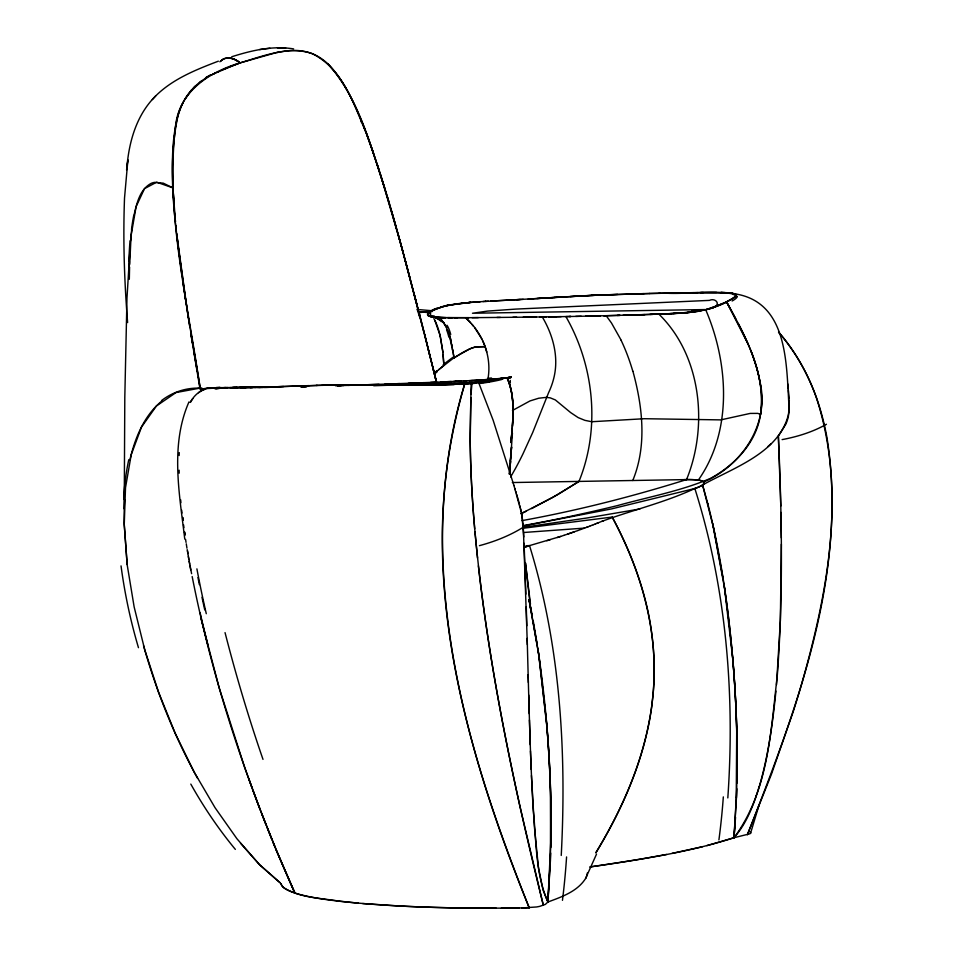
<?xml version="1.0" encoding="UTF-8"?>
<svg xmlns="http://www.w3.org/2000/svg" width="956" height="956" viewBox="0 0 956 956"><rect width="100%" height="100%" fill="white"/><g stroke="black" fill="none" stroke-linecap="round" stroke-linejoin="round"><path stroke-width="1.43" d="M127.124 564.554L124.149 522.812L124.806 397.361L126.969 298.224L129.765 252.683M129.12 279.056L129.395 261.442M523.314 529.505L522.048 515.356M550.811 847.554C552.09 780.944 547.692 714.216 537.81 648.323M736.921 783.263C738.187 716.653 733.79 649.925 723.919 584.032M736.407 797.913L736.729 732.021A1060.025 855.871 70.9 0 0 733.073 662.114M550.668 853.039L547.908 902.01L545.362 904.388L539.925 906.3A15.655 2.82 -4.6 0 1 536.543 906.969L521.57 907.985M736.777 788.748L734.017 837.719L706.878 845.642M124.196 508.807L124.567 499.45M179.154 455.522L179.262 452.606M470.842 397.684L470.221 441.445A211.718 35.205 84.7 0 0 473.818 518.283L474.678 528.835M129.574 267.178L129.323 278.829M129.705 264.31L131.091 235.558L136.099 206.663L144.511 188.631L156.676 182.19L172.928 187.878L175.438 221.661M470.997 394.003L472.025 383.248M512.464 426.161C513.181 410.005 514.185 392.773 507.062 377.775L511.317 377.273L508.186 377.608M561.244 855.453C566.657 751.524 560.347 645.539 529.528 545.613L525.979 545.721M512.428 433.08L509.572 474.248M489.807 379.436L511.305 377.309L506.047 378.05L511.293 377.309L507.062 377.775C516.097 398.102 512.727 421.202 510.946 442.664C512.81 421.154 515.917 398.186 507.062 377.775L508.568 377.548M596.532 854.114L585.586 878.48C577.34 891.554 561.793 896.848 547.908 902.01L550.811 840.933L550.572 796.324A1060.025 852.238 71 0 0 546.844 726.417L539.041 656.294L529.062 599.794M539.112 870.844L543.008 889.917L547.908 902.01L550.441 860.245L550.584 792.44A1050.859 846.669 70.9 0 0 546.509 721.828L538.407 652.291L529.11 600.129M727.815 797.925C735.045 694.02 726.333 588.095 694.833 488.504A54.337 8.186 -7.1 0 0 703.198 484.489M735.534 817.284L734.017 837.719C687.185 852.872 638.178 859.671 589.661 866.996M130.53 241.067L131.689 229.548M776.535 684.663L780.359 620.719L781.363 544.239M126.574 170.001L127.913 159.843L124.519 198.047C122.966 239.562 124.316 281.172 127.614 322.578M775.949 691.057C772.687 723.214 768.373 755.467 759.267 786.549M511.042 441.218L511.938 432.901M126.873 167.623C128.785 144.26 135.035 120.348 150.212 101.922C167.599 80.997 193.602 70.613 218.362 61.172M487.799 379.783C492.221 356.851 482.78 332.963 465.512 317.715L478.275 317.607M652.064 704.058C645.312 757.164 623.491 807.151 596.006 852.656M133.948 215.423C136.684 203.783 139.588 189.635 151.012 183.433A21.964 17.686 70.8 0 1 154.561 182.369L163.273 183.158L172.928 187.866L174.327 209.268M129.885 459.908C134.987 438.003 144.033 415.609 161.851 400.982M750.58 833.19L758.897 805.526M756.316 795.822C751.165 810.819 744.64 825.745 734.017 837.719L749.851 833.787A15.714 2.832 -4.6 0 0 750.735 832.807L749.994 831.899M531.62 508.604L558.185 494.324L578.989 481.418C600.547 428.384 594.19 365.885 565.88 316.567L581.248 316.293M632.764 480.51C647.128 445.807 642.587 406.527 632.896 371.227M183.182 102.376L181.736 105.411C186.599 94.154 195.084 84.594 205.612 78.32M188.977 401.914C170.001 444.982 179.465 494.001 184.759 539.088M238.331 387.562L209.723 387.789L204.668 388.865M510.659 476.96L515.284 468.775A72.68 13.217 -64.7 0 0 522.944 453.933L532.659 432.614L548.613 392.629A127.052 89.35 -8.5 0 0 553.787 378.158C559.081 357.233 553.094 335.102 542.279 316.938M184.723 99.508L191.594 89.9M595.779 852.776C625.869 803.446 648.789 748.381 653.426 690.292C658.242 629.92 640.687 569.836 612.187 517.065L524.258 528.118M208.767 387.969L204.333 388.734L204.919 388.901M204.429 388.495L204.321 388.686A11.866 0.908 -5.5 0 0 205.397 388.913M684.185 479.637L688.559 479.577A26.457 3.991 -7.1 0 1 689.635 479.577A48.72 7.349 -7.1 0 1 692.395 479.637A30.245 4.565 -7.1 0 1 693.506 479.685A42.255 6.369 -7.1 0 1 695.908 479.84A32.647 4.923 -7.1 0 1 696.386 479.888L697.294 479.984A26.35 3.967 -7.1 0 1 698.31 480.115C732.822 431.072 728.532 362.898 705.731 309.804A27.855 7.027 -16.3 0 1 703.365 310.318M708.085 504.72L702.588 484.955C734.722 467.054 782.128 451.949 789.274 410.506C786.107 368.096 789.955 302.466 735.033 293.862L736.156 294.783L735.965 295.966L731.89 299.144L721.23 304.426L710.404 308.477A20.16 4.374 -16.1 0 1 705.755 309.744L681.401 313.042M712.578 523.398L724.517 588.012L732.619 657.549A1050.859 846.669 70.9 0 1 736.694 728.149L736.55 795.966L734.017 837.719C768.6 791.425 770.883 730.265 777.336 674.96C783.263 595.48 781.9 515.654 778.363 436.091L785.82 424.237A42.028 41.658 68.2 0 0 788.473 415.98L789.321 400.11M152.351 99.579L155.744 95.851M193.471 87.88L195.394 86.004M703.174 484.489C706.496 481.035 699.195 480.043 696.984 479.948A39.435 5.939 -7.1 0 0 686.539 479.589L512.332 482.541M219.868 61.805L220.848 60.849M767.644 446.775L770.751 444.038M431.873 311.764C429.961 310.915 425.922 314.201 428.431 315.898M430.762 314.022L428.658 312.588L427.511 314.357L428.133 315.683M438.804 369.637L440.047 368.61M440.931 367.881L436.534 371.49L437.346 370.844M440.489 368.239L452.427 358.942A56.631 22.466 -37.4 0 1 454.064 357.735L469.91 348.832A31.99 12.978 -37.6 0 1 475.873 346.909L485.146 346.646L486.771 352.011M441.397 367.486L443.369 365.885M220.872 60.837L223.083 59.26M435.661 372.183L434.251 373.115L436.426 382.03M199.374 82.622L201.417 81.093M435.135 372.565L434.251 373.139L436.593 382.723M714.347 307.223C720.943 303.733 715.112 297.603 709.412 300.387L515.846 309.087L487.524 311.094L472.479 313.245L705.528 309.565M512.452 410.506L530.006 400.934L538.682 398.234L546.175 397.373L550.238 397.851L555.317 399.919L570.624 412.562L578.177 417.605L584.893 420.353L591.716 421.727L644.463 418.716L720.8 419.887L750.173 413.422L757.905 413.386L760.51 414.474C756.316 442.783 734.829 465.142 710.499 478.382C680.875 491.073 648.527 496.941 617.468 505.593C586.195 513.229 554.695 519.992 522.992 525.621M220.693 61.041C226.357 55.615 234.829 58.328 240.087 62.893L277.288 52.353M578.989 481.418L552.676 497.479L521.199 513.587M723.047 578.488L713.774 528.728L702.588 484.955A50.059 7.54 -7.1 0 0 703.831 481.932C742.453 465.297 770.237 423.317 759.769 380.835C755.981 360.615 747.628 341.591 738.199 323.415M431.335 310.784L446.261 305.502L470.734 302.335L451.614 304.665M200.593 390L200.258 388.076L204.034 388.925M210.906 75.285L215.208 73.122M726.656 301.905L733.336 298.26L736.168 295.559L735.355 293.958L732.272 293.145M725.628 302.407L734.77 297.161L736.012 294.544C713.128 289.417 688.511 294.556 665.161 293.157M213.045 74.174L231.436 66.227M223.095 59.26C228.783 55.866 235.535 59.093 240.135 62.857L245.549 61.244M748.369 344.674L726.608 301.941L710.451 308.477M750.747 350.41C758.562 370.593 764.107 392.749 760.51 414.474C766.365 373.88 745.441 336.261 726.608 301.941C703.09 314.572 675.701 313.198 649.877 314.44M520.853 513.766L526.242 511.221M724.648 302.885L705.731 309.804L686.886 312.66M217.359 72.106L218.434 71.616M190.973 334.469L199.9 388.303L204.68 388.961A51.552 9.309 -4.6 0 0 205.17 388.996M713.546 307.653L711.527 308.441M200.198 388.088L201.596 388.71M702.588 484.955A54.552 8.222 -7.1 0 1 694.821 488.504C664.946 502.474 632.693 510.002 601.945 521.331M223.31 69.513L228.185 67.517M442.174 306.589L429.543 311.871L427.535 314.835L430.523 316.663A30.162 5.867 -7.6 0 0 432.984 317.105L446.129 317.655M603.571 520.662L595.098 524.067M436.713 308.262L434.359 309.218L448.34 305.215M596.675 523.446L598.408 522.753M593.389 524.736L594.955 524.127M240.087 62.893C209.926 71.688 179.274 91.406 175.617 125.475C165.101 212.77 187.364 299.993 199.768 385.961L200.306 388.853M591.68 525.406L593.222 524.796M228.735 67.326L240.135 62.857L231.961 66.024M589.96 526.063L591.501 525.465M589.768 526.135L586.53 527.365M588.036 526.792L584.821 527.999M581.379 529.265L584.582 528.094L523.601 532.504M577.95 530.52L581.164 529.349M577.735 530.592L567.613 534.117M574.317 531.811L564.171 535.276M564.016 535.324L557.264 537.523M419.959 316.328L418.979 312.504L424.99 312.098L418.979 312.504L416.959 309.326M422.707 326.605L419.051 312.504L420.951 312.194M560.586 536.459L529.528 545.613A54.552 8.222 -7.1 0 1 524.438 547.202M246.254 61.029C251.548 59.368 256.817 57.623 262.159 56.129C278.387 51.481 295.834 47.896 312.23 53.656C342.738 68.653 353.756 104.192 366.279 133.243C394.661 212.292 414.008 294.173 434.849 375.421L436.737 383.296M546.808 540.749L550.262 539.71M231.746 56.763C251.595 50.441 272.735 45.458 293.635 48.911M694.833 488.504L611.577 508.891L523.004 526.063M705.731 309.804L707.189 309.421A16.981 3.752 -16.1 0 0 710.368 308.382M442.21 306.625L458.199 303.649M702.397 846.753L672.176 853.35M445.221 305.896L451.591 304.629M666.571 854.449L642.552 858.799A422.409 76.253 -4.6 0 1 590.593 866.853M476.506 346.765L485.17 346.634L482.768 340.826M200.258 388.076L176.024 392.558L156.414 405.977L141.488 427.105L131.211 454.745L125.511 487.703L124.244 524.808L127.208 564.936L134.151 606.952L144.738 649.769L158.588 692.287L175.271 733.467L194.271 772.269L215.016 807.665L236.885 838.687L259.196 864.343L280.096 882.723M522.167 520.59C577.771 510.492 632.621 496.475 686.539 479.601C708.42 426.029 701.525 355.68 658.875 314.13M639.899 508.974L587.092 517.973L523.601 527.27M494.873 379.89L496.654 379.58M500.908 378.827L507.015 377.775L487.178 381.181M492.77 380.261L495.662 379.747M503.035 378.457L504.445 378.206M493.045 380.213L459 384.36M491.145 380.536L464.676 383.965L435.231 385.113M698.346 311.309L694.486 311.871M509.237 377.668L511.317 377.273L510.635 377.309M485.11 381.504L478.598 382.448L493.129 420.198L513.97 485.588M454.913 304.151L461.473 303.243M508.903 377.704L508.018 377.823M259.614 49.545L269.986 48.254M509.166 377.465L509.99 377.369M461.509 303.279L478.251 301.785M471.153 383.344L470.173 433.008A211.061 35.109 84.7 0 0 473.626 515.893C484.322 647.571 511.591 777.264 543.331 905.296L519.933 806.434A1015.045 168.889 84.7 0 1 515.069 784.04C499.653 711.897 486.652 639.182 478.37 565.856M503.537 378.313L504.147 378.241M496.953 378.899L503.979 378.265M501.733 378.48L502.88 378.373M690.005 312.385L685.679 312.755M501.637 378.492L502.282 378.433M216.056 388.614L220.621 388.244M499.45 378.695L471.858 380.524M494.587 379.09L496.212 378.958M493.38 379.185L494.802 379.078M468.763 302.526L480.187 301.666L478.287 301.821M219.796 388.279L215.22 388.602M220.047 388.267L214.753 388.626M492.34 379.257L477.008 380.237M474.092 302.132L485.648 301.355L482.947 301.546M487.608 379.58L481.872 379.95M536.937 298.523L558.686 297.173M528.19 299.061L591.226 295.428L644.057 293.623M530.03 298.941L554.456 297.483M533.424 298.726L491.085 301.08M554.432 297.459L580.698 295.966M678.569 313.221L672.976 313.52M485.672 301.391L488.385 301.236M516.622 299.718L523.267 299.348M477.462 380.213L469.276 380.655M570.206 296.563L596.508 295.213L582.813 295.81M485.409 301.427L491.348 301.092M510.098 300.088L520.279 299.491M491.061 301.056L509.727 300.065M512.368 299.921L507.086 300.208L509.751 300.1M464.293 380.906L472.18 380.5M669.678 313.688L684.639 312.827L664.719 313.903M463.433 380.954L466.683 380.787L455.546 381.325M421.297 312.182L424.165 312.11M208.79 388.017L221.589 387.634M671.554 313.592L668.65 313.735M453.765 381.408L461.521 381.05M456.347 381.289L430.618 382.412M591.573 295.392L617.612 294.388M440.895 381.982L451.184 381.528M665.699 313.855L661.433 314.034M657.537 314.154L665.101 313.855M435.362 382.209L408.26 383.284M600.703 294.998L649.459 293.516M423.95 382.675L393.036 383.846M454.064 384.623L425.731 385.16M659.771 314.094L605.339 315.755M657.728 314.166L660.118 314.082M221.613 387.67L231.304 387.622M653.796 314.309L654.705 314.273M275.71 386.798L309.015 385.615M384.838 384.133L399.704 383.607M394.541 383.798L353.111 385.208M373.736 385.758L489.568 381.695M639.97 314.775L652.924 314.345M230.623 387.646L236.024 387.574M283.585 386.523L259.602 387.276M298.021 386.057L322.053 385.304M363.495 384.862L379.03 384.336M634.641 314.942L644.918 314.608M269.186 386.989L317.237 385.435M347.924 385.376L361.01 384.945M337.552 385.698L355.967 385.113M625.128 315.229L635.023 314.93L628.857 315.122M229.918 387.67L237.112 387.503M337.229 385.698L343.79 385.495M335.484 385.758L341.28 385.579M628.2 294.066L633.481 293.898M623.037 315.289L625.941 315.205M263.474 387.168L269.52 386.989M617.253 315.444L620.133 315.372L575.727 316.388M240.972 387.574L266.784 387.06M638.775 293.755L685.213 292.799M603.618 315.803L606.212 315.743L611.481 322.997L621.185 340.252M316.352 385.399L350.924 384.862M261.98 387.192L264.382 387.132M301.164 386.702L306.995 386.547M301.283 386.702L306.458 386.571L300.543 386.714M595.457 315.994L600.404 315.874M322.064 385.328L336.488 385.005M232.189 387.586L237.494 387.491M649.339 293.492L659.903 293.277M585.586 316.197L596.197 315.97M257.212 387.335L259.578 387.252L237.745 387.491M659.043 293.313L668.268 293.122M670.419 293.062L680.887 292.859M324.012 385.208L375.875 384.874M235.164 387.527L232.523 387.586L241.02 387.467M226.01 387.598L204.321 388.686A11.866 0.908 -5.5 0 0 205.349 388.877M252.444 387.431L254.81 387.347M686.109 292.775L698.262 292.572M553.811 316.771L570.804 316.484L569.382 316.508M217.012 387.742L219.306 387.706M250.066 387.467L252.42 387.395M278.925 387.168L273.081 387.264M692.801 292.667L732.631 293.205M539.901 316.974L556.057 316.723M548.541 316.842L561.16 316.651M278.698 387.168L263.868 387.371M274.814 387.228L276.176 387.216M700.772 292.536L703.317 292.5M526.17 317.141L546.223 316.878M236.013 387.515L236.861 387.503M245.345 387.539L276.798 387.204M408.893 385.113L464.676 383.965C411.343 559.033 462.812 744.031 529.242 907.865L501.279 908.176M699.732 292.56L716.606 292.44M512.906 317.296L526.565 317.141M523.231 317.177L536.4 317.01M270.703 387.288L259.196 387.407M245.334 387.503L240.673 387.586M265.481 387.347L270.548 387.288M519.012 908.021C459.322 908.558 399.477 907.662 340.073 901.329C321.479 898.043 300.722 898.126 284.159 887.969A139.552 25.191 -4.6 0 1 281.195 883.691M496.941 317.452L516.706 317.249M472.097 317.667L500.37 317.416M340.324 384.945L357.795 384.838M240.649 387.55L242.991 387.527M257.881 387.419L262.948 387.371M235.893 387.61L242.669 387.467M255.348 387.431L260.414 387.395M468.201 317.703L439.915 317.571L430.116 316.567M432.71 385.125L418.704 385.149M254.535 387.443L255.694 387.431M223.847 387.61L228.03 387.598M468.978 317.667L448.328 317.679L449.451 317.703M238.988 387.479L241.438 387.467M249.851 387.455L252.802 387.443M355.74 384.862L360.543 384.862M244.318 387.467L252.121 387.455M240.052 387.479L246.325 387.467M496.26 908.2L491.265 908.2A500.287 90.306 -4.6 0 1 399.751 906.001L362.635 903.551M355.728 384.85L366.805 384.838M241.832 387.467L245.142 387.467M454.626 317.727L457.47 317.739M365.347 384.85L410.22 385.101M423.627 385.16L404.006 385.077M423.843 312.11L429.196 312.254A52.042 9.333 -4.8 0 0 426.95 312.134L425.504 312.134M370.163 384.874L379.795 384.921M447.181 317.679L452.14 317.715M393.645 384.981L402.129 385.053M445.568 317.667L440.142 317.571M424.595 312.122L425.456 312.11M425.492 312.122L426.974 312.158M442.401 317.619L443.19 317.631M425.038 312.122L425.946 312.11M285.689 48.003L277.467 47.8M440.871 317.595L441.636 317.607M725.09 292.572L720.824 292.464L728.699 292.763M440.573 317.547L431.574 316.866M438.637 317.523L439.366 317.547M228.209 57.802L233.706 58.949L238.904 61.937M432.148 310.748L419.6 309.66M437.203 317.452L437.908 317.488M203.329 388.865L204.668 388.949A52.042 9.225 -4.8 0 0 205.146 388.961M203.724 388.877L204.883 388.973M436.51 317.404L435.159 317.296L441.911 320.69L446.787 327.37M203.759 388.901L201.023 388.638M202.935 388.841L201.895 388.745M358.428 903.181L331.863 900.325A257.917 46.557 -4.6 0 1 307.211 896.274L305.717 895.915A199.23 35.97 -4.6 0 1 296.719 893.609L294.914 893.035L293.229 889.522L276.32 850.386L258.694 805.968L244.736 767.668L219.199 687.914L200.641 617.086M361.057 121.759L362.205 122.488C385.101 181.353 400.516 242.776 416.661 303.733M280.144 882.878L259.901 865.061L240.458 843.168M441.612 320.439L444.48 323.475M703.819 481.955L702.493 481.119A41.514 6.262 -7.1 0 0 700.724 480.557L699.995 480.402A53.333 8.042 -7.1 0 0 698.31 480.115M465.512 317.715L470.495 322.746M277.3 52.508A279.499 176.848 -90 0 1 284.219 51.266C296.372 49.15 309.517 50.788 319.961 57.659A81.618 51.373 84.1 0 1 327.992 63.944C344.1 80.22 353.457 101.671 362.205 122.488M327.98 63.98C359.038 98.468 370.378 145.264 384.718 188.272M778.519 332.126L780.395 334.289M443.417 322.196L448.639 331.971L453.132 352.788M472.025 324.466L473.483 326.199M474.881 327.956L481.848 338.926M197.569 778.327C174.482 736.383 156.473 691.678 143.531 645.599M726.608 301.941L735.654 318.611M612.187 517.065C627.626 545.888 640.078 576.492 647.332 608.446A237.626 191.451 70.9 0 1 651.932 704.022M446.488 326.713L446.81 327.346M434.92 320.571L440.154 335.652L442.915 352.429M547.908 902.01C535.24 873.366 536.483 840.838 533.257 810.222C530.58 765.087 529.409 719.868 528.142 674.673M276.332 850.362L294.914 893.035C249.576 791.628 213.606 685.643 192.168 576.54M273.332 843.084L274.826 846.729M271.839 839.416L267.417 828.362M529.242 907.865C481.513 788.114 440.883 661.958 442.329 531.679A314.918 177.661 -87.4 0 1 449.356 451.602A356.48 201.107 -87.4 0 1 464.736 384.013M265.947 824.646L261.597 813.437M363.746 126.347L365.252 130.219M260.163 809.684L253.089 790.708M366.722 134.091L373.533 153.235M251.691 786.884L248.919 779.2M377.178 164.229L379.413 171.208M513.874 485.29L521.88 514.483L523.78 536.961M380.476 174.578L400.934 244.605L424.01 332.449M514.83 488.361L515.296 489.878M515.762 491.36L516.216 492.842M516.658 494.3L517.088 495.746M386.977 195.741L389.235 203.365M517.507 497.168L517.925 498.578M391.506 211.145L396.071 227.122M518.319 499.976L519.49 504.194M398.365 235.296L402.954 251.978M405.248 260.45L409.825 277.61M449.643 335.377L449.894 336.321M414.45 294.998L418.979 312.504M519.873 505.652L520.231 507.086M422.946 327.55L429.543 354.413M208.217 646.352L202.361 622.511M449.906 336.309L450.133 337.289M424.619 334.17L434.251 373.115L428.479 350.195M432.877 367.761L436.462 382.185M707.787 503.621C721.123 555.52 728.544 608.769 733.037 662.114M450.145 337.277L450.372 338.269M202.027 621.101L200.079 612.617M440.178 335.771L442.795 351.45L443.895 365.479L443.106 354.294M529.134 599.902L532.157 615.09M451.029 341.316L452.212 347.602M451.041 341.316L451.244 342.356M189.109 560.814L191.606 573.684M451.65 344.447L452.033 346.55M453.323 353.804L454.076 357.771L452.821 350.983M189.945 565.594L190.746 569.931M533.173 620.623L536.949 642.779M189.169 561.244L189.682 564.136M452.582 349.693L452.762 350.733L452.403 348.641M200.641 390.239L188.201 316.639M188.918 559.798L187.197 549.628M197.032 370.091L193.972 352.202M191.021 334.469L192.479 343.3M183.05 283.143L189.587 325.685M186.265 543.797L186.958 548.17M188.165 316.986L176.669 233.491M183.528 524.748L183.97 527.64M184.639 531.966L185.082 534.846M187.507 550.728L187.95 553.608M188.392 556.5L188.834 559.38M185.595 539.423L186.038 542.339M185.548 299.861C177.816 239.131 164.91 176.597 177.947 115.772A81.618 43.701 82.9 0 1 181.7 105.363M184.532 532.11L184.95 535.037M181.927 274.981L178.378 248.01M537.977 862.993L534.356 826.378L531.452 775.519M530.472 604.192L525.465 562.905L530.628 608.793M182.644 517.447L183.002 520.375M177.947 244.533L177.099 237.267M788.222 388.793L787.636 383.691M788.413 390.466L789.214 398.533M477.522 558.053L474.953 531.847M175.832 225.688L176.263 229.631M182.787 517.555L183.086 520.434M175.056 217.586L175.45 221.661M778.363 436.091L780.813 506.059M523.207 524.235L527.342 644.607M172.928 187.866C172.044 163.823 171.59 139.229 177.947 115.807A81.607 43.713 82.9 0 1 181.712 105.339M524.055 543.319L524.796 562.391M531.189 769.413L530.472 750.974M525.023 568.736L525.872 594.13M530.257 744.796L529.445 719.988M526.816 625.786L526.266 606.797M529.254 713.762L528.716 695.024M527.174 638.417L528.357 682.488M179.119 470.209L179.19 473.16M780.944 512.428L781.315 537.87M510.277 380.404L510.313 382.938M216.116 387.574A25.107 2.964 -4.8 0 1 219.82 387.216M428.945 312.206A11.866 2.916 -19.3 0 1 434.275 309.194M727.492 293.062A39.495 5.676 -7 0 1 731.232 293.361M430.463 316.436A24.378 5.903 -13.8 0 1 428.647 315.827M621.125 340.336A179.919 102.71 -87.3 0 1 632.824 371.298M443.142 364.822A72.525 28.74 -37.4 0 1 453.67 356.815M454.172 357.974A41.299 16.443 -37.4 0 1 469.504 349.048M437.059 371.944A21.402 11.197 -35.5 0 1 435.578 373.091M482.876 382.496A42.327 0.669 -9.3 0 1 486.58 381.91M737.363 296.408A42.327 6.656 -15.3 0 1 732.141 300.997M435.135 317.571A91.86 34.38 -83.5 0 1 441.911 318.635M434.251 315.97A24.904 4.935 -8.1 0 1 429.567 315.253M429.375 312.23A11.114 2.737 -20.7 0 1 431.515 310.772M429.196 312.265A34.547 16.575 81.6 0 1 430.523 313.735M433.845 318.563A34.547 16.575 81.6 0 1 436.055 322.937A40.558 19.455 81.6 0 1 440.13 335.795M426.997 312.17A51.552 9.309 -4.6 0 1 429.196 312.254M778.602 332.21A211.061 182.465 -81.2 0 1 816.34 397.505C847.028 491.778 827.836 592.397 801.307 685.165A1015.045 877.5 -81.2 0 1 793.062 712.089L771.516 774.037L747.341 834.827C796.264 709.926 848.701 573.851 826.928 437.358C824.562 424.595 821.371 411.964 817.117 399.692A211.718 183.026 -81.2 0 0 780.431 334.265M470.854 383.75A39.495 6.106 -7.4 0 1 464.007 384.384M425.683 312.457A50.441 5.473 -2.4 0 1 427.81 312.504M295.01 892.964A149.267 26.947 -4.6 0 1 280.933 883.703M478.896 382.782A34.703 4.493 -7.1 0 1 471.714 383.667M501.745 379.508A33.364 3.31 -7.2 0 1 480.474 383.44M731.722 293.444A34.703 5.437 -8.3 0 1 734.411 293.982M732.929 294.4A33.364 5.533 -10 0 1 736.371 296.802M204.524 389.259A50.441 12.058 -7.9 0 1 204.034 389.235M210.846 74.915A279.499 142.874 87.6 0 0 205.504 77.89A278.172 142.325 87.5 0 1 210.858 74.891M529.505 545.613A54.098 8.15 -7.1 0 1 525.155 546.999M441.66 320.176A62.367 22.872 -87.9 0 1 442.401 320.786M447.014 325.255A25.394 8.03 85.4 0 1 450.742 334.481M450.443 338.101A21.773 4.29 80.5 0 1 451.113 341.22M469.515 349.012A32.181 13.037 -37.6 0 1 476.494 346.789M450.312 338.424A21.773 4.111 80.4 0 1 450.957 341.411M446.548 329.641A25.585 6.214 81.6 0 1 448.89 337.205M435.494 317.894A89.685 32.91 -87.9 0 1 441.409 321.706M436.295 371.286A28.238 15.547 -35.3 0 1 435.446 371.944M703.532 309.995A32.994 8.688 -16.4 0 1 698.681 310.951M695.98 310.401A77.974 22.645 -17.2 0 1 691.63 310.951M504.147 377.931A32.994 1.207 -3.7 0 1 500.86 378.253M491.527 378.014A77.974 4.433 -2.4 0 1 487.966 378.277M525.453 525.848A370.199 186.731 27.8 0 1 479.41 545.661M520.638 508.592A42.028 7.11 70.6 0 1 522.107 515.439M539.017 871.036A195.693 57.778 -85.6 0 1 537.881 863.172M206.281 613.704A597.452 305.215 83.9 0 1 196.9 568.868M181.975 513.061A376.078 216.677 84.7 0 1 181.652 510.11M180.923 502.737A376.078 216.677 84.7 0 1 180.648 499.785M190.244 402.309A45.661 30.329 82.7 0 1 205.289 389.128A45.541 30.186 82.5 0 0 198.525 392.713M161.552 400.552A62.176 59.499 -73.3 0 1 200.186 388.16M123.706 499.45A222.796 208.073 -68.3 0 1 128.773 459.693M138.465 647.678A523.816 471.284 -73.1 0 1 121.03 565.892M235.355 849.394A471.583 386.559 -85 0 1 190.806 784.087M262.996 759.375A806.398 346.849 82 0 1 225.042 632.621M204.751 609.892A595.958 303.148 83.9 0 1 201.991 597.297M199.374 584.642A595.958 303.148 83.9 0 1 197.976 577.579M190.411 402.404A45.541 30.186 82.5 0 1 192.801 398.664M128.881 261.346A383.069 314.333 68.8 0 1 130.004 240.924M131.51 229.488A184.424 149.949 69.6 0 1 133.768 215.351M417.533 310.7A62.176 3.74 80.7 0 1 419.553 316.914M826.438 424.261A370.199 167.085 29.6 0 1 782.116 439.605M759.183 786.525A195.693 146.423 -74 0 1 756.232 795.786M723.322 796.898A664.002 552.688 70 0 1 718.912 839.882M587.283 873.031A422.409 76.253 -4.6 0 1 585.717 878.468M566.573 856.935A664.002 516.061 71.8 0 1 562.463 900.325M511.568 447.121L510.301 461.27L511.591 447.038M510.516 461.461L509.369 474.176L510.576 461.39M432.793 310.676A45.541 22.872 80.9 0 0 429.113 312.015A45.661 22.848 81.1 0 1 432.781 310.652"/></g></svg>
